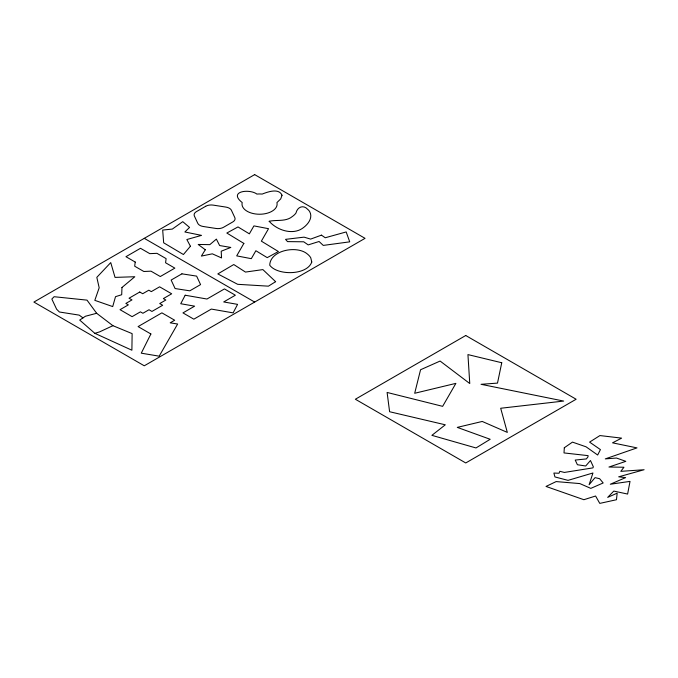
<?xml version="1.0" encoding="UTF-8"?>
<svg xmlns="http://www.w3.org/2000/svg" width="678" height="678" viewBox="0 0 678 678"><rect width="100%" height="100%" fill="white"/><g stroke="black" fill="none" stroke-linecap="round" stroke-linejoin="round"><path stroke-width="1.02" d="M112.912 325.686L99.547 331.906L94.827 333.322L79.699 320.075L85.445 316.245L96.657 313.287L112.912 325.686L132.134 333.618L131.888 350.221L94.827 333.322M144.278 238.342L254.665 302.066M82.979 317.897L79.199 315.126L59.401 311.999L56.63 309.236L51.842 299.049L54.113 296.718L87.013 300.134L96.657 313.287M269.191 221.282C276.192 229.35 289.955 234.63 300.329 229.622C306.329 226.435 313.685 218.731 309.651 211.544A17.874 10.323 0 0 0 307.804 209.451C303.312 204.341 297.328 207.053 295.981 213.019A23.976 13.84 0 0 1 294.472 214.757A24.408 14.094 0 0 1 292.481 216.409C285.862 222.011 276.649 219.545 269.191 221.282M121.964 287.489L121.709 294.727L115.514 296.667L112.709 306.583L94.81 300.346L99.183 287.794L96.818 277.353L110.743 262.598L115.04 277.395L134.82 276.734L121.964 287.489M282.031 195.247L280.734 198.883L276.921 202.603A17.56 10.136 0 0 1 259.521 214.24A17.56 10.136 0 0 1 242.207 202.561C227.8 191.247 249.512 188.509 256.894 194.078A17.56 10.136 0 0 1 262.157 194.078C267.802 191.891 278.878 187.831 282.031 195.247M564.308 447.751L564.011 452.929L588.106 455.641L587.995 456.819L586.394 458.921L575.207 460.065L577.402 464.727L585.699 465.998L590.462 460.523L593.352 466.828L592.919 467.879L564.376 472.439L559.825 471.295L559.019 473.244L553.884 473.058L554.951 476.948L568.037 480.363L592.945 472.99L589.114 484.719L595.038 477.651L599.64 478.702L603.174 482.965L590.809 488.372L579.817 483.584L556.13 481.583L546.01 486.44L583.868 499.711L595.589 496.016L599.767 503.39L616.471 499.737L617.166 493.152L607.691 497.389L613.793 491.084L627.616 494.059L630.023 481.388L610.31 484.236L625.616 477.617L618.683 476.82L644.1 469.735L620.794 471.346L623.955 467.235L608.963 467.032L625.828 461.345L616.505 458.04L605.285 458.887L636.989 447.887L612.522 442.836L621.616 438.132L599.928 435.564L589.597 442.115L600.428 449.607L597.657 455.023L586.072 446.819L572.469 442.115L564.308 447.751M135.227 262.055L134.676 266.2L143.838 271.488L151.016 271.175L160.296 276.531L174.848 268.124L165.568 262.767L166.118 258.623L156.957 253.335L149.779 253.648L140.499 248.292L125.947 256.699L135.227 262.055M311.778 262.022C307.092 275.48 277.421 275.675 269.742 265.234C270.056 250.097 297.439 244.987 307.634 254.242A22.56 13.026 0 0 1 310.753 257.818L311.778 262.022M501.754 362.747L497.499 383.104L481.041 384.307L563.655 401.062L500.686 408.258L507.322 432.403L482.236 421.453L457.294 427.386L490.186 439.285L475.998 447.955L431.894 435.344L445.293 424.801L389.604 411.732L387.104 392.452L442.641 406.342L455.887 383.367L414.69 393.274L420.563 369.747L440.107 361.052L469.761 383.536L467.939 354.594L501.754 362.747M150.889 333.983L141.27 353.179L159.177 356.17L177.644 324.008L170.178 322.838L174.687 320.236L161.889 312.846L138.083 326.593L150.889 333.983M185.187 295.227L180.738 303.736L194.62 306.159L182.958 312.897L193.84 319.177L211.341 309.075L233.122 312.872L237.571 304.363L223.689 301.947L235.359 295.21L224.469 288.921L206.968 299.023L185.187 295.227M243.86 243.41L236.698 255.877L251.309 258.674L255.869 250.733L267.225 257.64L278.395 251.53L261.369 241.156L268.53 228.689L253.919 225.893L249.351 233.842L238.003 226.927L226.833 233.037L243.86 243.41M205.298 249.767L201.383 256.089L212.333 253.826L221.545 257.937L221.198 251.224L230.808 247.436L219.638 245.546L216.375 239.105L209.816 244.648L198.188 244.453L205.298 249.767M190.425 246.241L183.424 254.521L163.661 242.8L162.686 230.045L172.305 229.088L182.755 221.672L189.56 227.435L184.874 231.978L201.51 235.376L186.848 239.529L190.425 246.241M275.624 281.684L268.403 286.167L237.664 284.311L217.816 273.929L233.766 264.539L245.478 272.073L262.878 269.598L275.624 281.684M254.665 174.61L33.9 302.066L144.278 365.798L365.044 238.342L254.665 174.61M205.68 206.29L196.4 211.646A7.805 4.509 0 0 0 194.374 216.002L197.773 223.316A7.805 4.509 0 0 0 203.29 226.503L215.968 228.461A7.805 4.509 0 0 0 223.511 227.299L232.791 221.943A7.805 4.509 0 0 0 234.808 217.587L231.41 210.273A7.805 4.509 0 0 0 225.893 207.087L213.214 205.12A7.805 4.509 0 0 0 205.68 206.29M139.77 292.023L129.04 298.218L131.973 299.913L125.871 303.447L128.345 304.88L120.023 309.676L132.091 316.651L140.414 311.846L142.897 313.278L148.999 309.744L151.94 311.448L162.669 305.253L159.728 303.558L165.839 300.023L163.364 298.591L171.678 293.794L159.618 286.819L151.296 291.625L148.813 290.192L142.702 293.727L139.77 292.023M181.916 273.836L171.144 280.056L175.094 288.548L189.798 290.828L200.569 284.607L196.628 276.115L181.916 273.836M465.744 335.508L355.365 399.24L465.744 462.964L576.13 399.24L465.744 335.508M321.457 235.147L310.617 239.105L304.049 237.147L285.548 239.359L287.531 241.614L303.727 241.792L308.193 244.894L319.075 241.495L323.27 245.411L349.721 241.843L346.178 231.944L325.237 237.758L321.457 235.147"/></g></svg>
